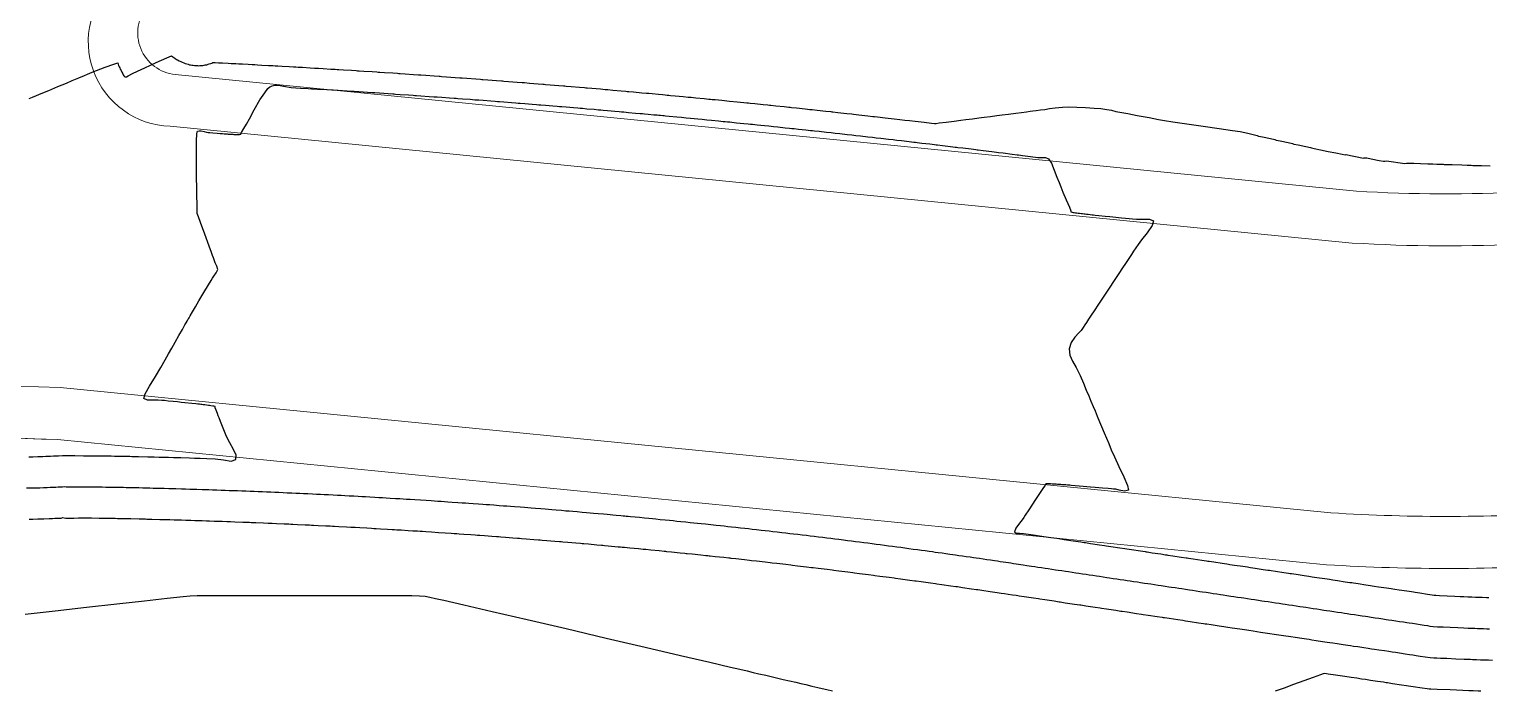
# Model space of a CAD drawing. Header units: millimetres. Extents: x 340454 to 342791, y 6993867 to 6995092.
# Drawn here: x 341823 to 341893.1, y 6994323.3 to 6994355.1 of the extents above; entities that cross this region are included whole.
import ezdxf

# ---------------------------------------------------------------- set-up
doc = ezdxf.new("R2010")
doc.units = ezdxf.units.MM
doc.header["$LTSCALE"] = 10
for name, color, linetype in [('T-HM-CURVA_INTERMEDIARIA', 45, 'Continuous'), ('T-HM-CURVA_MESTRA', 20, 'Continuous'), ('URB-Calçadas', 2, 'Continuous'), ('URB-Quadras', 3, 'Continuous')]:
    doc.layers.add(name, color=color, linetype=linetype)

msp = doc.modelspace()

# ---------------------------------------------------------------- linework, layer by layer
at = {"layer": 'T-HM-CURVA_INTERMEDIARIA', "color": 45, "linetype": 'Continuous', "lineweight": -3, "flags": 128}
for points, elevation in [([(341822.958, 6994334.554), (341823.015, 6994334.555), (341823.149, 6994334.558), (341823.384, 6994334.565), (341823.517, 6994334.568), (341823.571, 6994334.57), (341823.625, 6994334.572), (341823.762, 6994334.577), (341824.001, 6994334.587), (341824.132, 6994334.592), (341824.206, 6994334.595), (341824.382, 6994334.604), (341824.574, 6994334.613), (341824.649, 6994334.614), (341824.724, 6994334.614), (341824.811, 6994334.611), (341824.879, 6994334.609), (341824.941, 6994334.615), (341825.168, 6994334.612), (341825.585, 6994334.607), (341825.815, 6994334.604), (341825.899, 6994334.605), (341825.956, 6994334.604), (341826.02, 6994334.603), (341826.211, 6994334.601), (341826.584, 6994334.596), (341826.902, 6994334.592), (341827.073, 6994334.589), (341827.209, 6994334.588), (341827.38, 6994334.585), (341827.608, 6994334.581), (341827.812, 6994334.576), (341827.905, 6994334.574), (341827.988, 6994334.572), (341828.229, 6994334.567), (341828.668, 6994334.556), (341828.907, 6994334.551), (341828.973, 6994334.549), (341829.214, 6994334.543), (341829.659, 6994334.531), (341829.909, 6994334.525), (341829.968, 6994334.523), (341830.026, 6994334.521), (341830.26, 6994334.514), (341830.677, 6994334.502), (341830.911, 6994334.495), (341830.969, 6994334.493), (341831.028, 6994334.492), (341831.178, 6994334.487), (341831.512, 6994334.476), (341831.912, 6994334.463), (341832.313, 6994334.404), (341832.673, 6994334.347), (341832.904, 6994334.428), (341832.915, 6994334.627), (341832.792, 6994334.904), (341832.614, 6994335.218), (341832.457, 6994335.53), (341832.297, 6994335.923), (341832.164, 6994336.251), (341832.095, 6994336.422), (341832.054, 6994336.527), (341832.014, 6994336.632), (341831.952, 6994336.794), (341831.907, 6994336.911), (341831.907, 6994336.963), (341831.841, 6994336.984), (341831.789, 6994336.993), (341831.693, 6994337.009), (341831.635, 6994337.018), (341831.582, 6994337.025), (341831.488, 6994337.038), (341831.407, 6994337.048), (341831.33, 6994337.057), (341831.268, 6994337.064), (341831.215, 6994337.07), (341831.152, 6994337.077), (341831.078, 6994337.085), (341830.978, 6994337.096), (341830.779, 6994337.116), (341830.451, 6994337.15), (341830.273, 6994337.168), (341830.191, 6994337.176), (341830.093, 6994337.186), (341829.881, 6994337.208), (341829.646, 6994337.232), (341829.473, 6994337.25), (341829.335, 6994337.264), (341829.162, 6994337.281), (341828.908, 6994337.276), (341828.646, 6994337.272), (341828.483, 6994337.351), (341828.535, 6994337.572), (341828.749, 6994337.953), (341829.034, 6994338.408), (341829.299, 6994338.85), (341829.501, 6994339.211), (341829.668, 6994339.506), (341829.823, 6994339.778), (341829.987, 6994340.065), (341830.164, 6994340.38), (341830.33, 6994340.672), (341830.455, 6994340.893), (341830.512, 6994340.994), (341830.559, 6994341.076), (341830.598, 6994341.142), (341830.625, 6994341.189), (341830.652, 6994341.236), (341830.705, 6994341.326), (341830.82, 6994341.521), (341830.958, 6994341.754), (341831.126, 6994342.038), (341831.366, 6994342.445), (341831.589, 6994342.822), (341831.705, 6994343.019), (341831.771, 6994343.129), (341831.837, 6994343.238), (341831.947, 6994343.387), (341832.029, 6994343.549), (341831.983, 6994343.709), (341831.93, 6994343.806), (341831.903, 6994343.877), (341831.869, 6994343.966), (341831.817, 6994344.108), (341831.772, 6994344.229), (341831.724, 6994344.363), (341831.615, 6994344.665), (341831.406, 6994345.241), (341831.201, 6994345.806), (341831.104, 6994346.076), (341831.073, 6994346.155), (341831.048, 6994346.234), (341831.039, 6994346.534), (341831.025, 6994347.257), (341831.013, 6994348.194), (341831.009, 6994349.134), (341831.016, 6994349.749), (341831.031, 6994350.059), (341831.045, 6994350.169), (341831.054, 6994350.189), (341831.076, 6994350.204), (341831.132, 6994350.218), (341831.235, 6994350.211), (341831.376, 6994350.176), (341831.483, 6994350.144), (341831.568, 6994350.137), (341831.653, 6994350.13), (341831.788, 6994350.118), (341832.007, 6994350.1), (341832.15, 6994350.088), (341832.264, 6994350.078), (341832.343, 6994350.072), (341832.396, 6994350.068), (341832.479, 6994350.062), (341832.53, 6994350.058), (341832.595, 6994350.054), (341832.665, 6994350.05), (341832.746, 6994350.045), (341832.799, 6994350.042), (341832.849, 6994350.04), (341832.911, 6994350.038), (341832.969, 6994350.036), (341833.024, 6994350.035), (341833.076, 6994350.036), (341833.131, 6994350.045), (341833.176, 6994350.127), (341833.281, 6994350.317), (341833.411, 6994350.541), (341833.55, 6994350.795), (341833.78, 6994351.222), (341834.058, 6994351.702), (341834.284, 6994352.045), (341834.44, 6994352.239), (341834.533, 6994352.324), (341834.575, 6994352.35), (341834.641, 6994352.38), (341834.765, 6994352.413), (341834.941, 6994352.412), (341835.184, 6994352.358), (341835.556, 6994352.295), (341836, 6994352.269), (341836.372, 6994352.247), (341836.53, 6994352.238), (341836.582, 6994352.235), (341836.821, 6994352.221), (341837.263, 6994352.194), (341837.505, 6994352.179), (341837.581, 6994352.175), (341837.815, 6994352.16), (341838.244, 6994352.133), (341838.481, 6994352.118), (341838.579, 6994352.112), (341838.809, 6994352.097), (341839.225, 6994352.07), (341839.458, 6994352.055), (341839.518, 6994352.052), (341839.577, 6994352.048), (341839.804, 6994352.033), (341840.209, 6994352.006), (341840.439, 6994351.99), (341840.507, 6994351.986), (341840.576, 6994351.981), (341840.799, 6994351.966), (341841.193, 6994351.939), (341841.421, 6994351.923), (341841.497, 6994351.918), (341841.574, 6994351.913), (341841.794, 6994351.897), (341842.179, 6994351.87), (341842.404, 6994351.854), (341842.488, 6994351.848), (341842.571, 6994351.843), (341842.79, 6994351.827), (341843.166, 6994351.799), (341843.389, 6994351.783), (341843.479, 6994351.777), (341843.569, 6994351.77), (341843.786, 6994351.754), (341844.153, 6994351.727), (341844.374, 6994351.71), (341844.47, 6994351.703), (341844.566, 6994351.696), (341844.783, 6994351.679), (341845.143, 6994351.652), (341845.362, 6994351.635), (341845.463, 6994351.627), (341845.564, 6994351.619), (341845.779, 6994351.603), (341846.135, 6994351.575), (341846.353, 6994351.557), (341846.457, 6994351.549), (341846.561, 6994351.541), (341846.776, 6994351.524), (341847.127, 6994351.495), (341847.345, 6994351.478), (341847.451, 6994351.469), (341847.557, 6994351.461), (341847.773, 6994351.443), (341848.121, 6994351.414), (341848.337, 6994351.396), (341848.446, 6994351.387), (341848.554, 6994351.378), (341848.769, 6994351.36), (341849.115, 6994351.331), (341849.331, 6994351.313), (341849.441, 6994351.303), (341849.551, 6994351.294), (341849.766, 6994351.276), (341850.11, 6994351.246), (341850.325, 6994351.227), (341850.436, 6994351.217), (341850.547, 6994351.208), (341850.762, 6994351.189), (341851.105, 6994351.158), (341851.321, 6994351.139), (341851.432, 6994351.129), (341851.543, 6994351.12), (341851.758, 6994351.1), (341852.101, 6994351.069), (341852.317, 6994351.049), (341852.428, 6994351.039), (341852.539, 6994351.029), (341852.714, 6994351.013), (341852.978, 6994350.989), (341853.135, 6994350.974), (341853.221, 6994350.966), (341853.306, 6994350.958), (341853.408, 6994350.949), (341853.484, 6994350.942), (341853.535, 6994350.937), (341853.723, 6994350.919), (341854.082, 6994350.885), (341854.311, 6994350.864), (341854.42, 6994350.853), (341854.53, 6994350.843), (341854.747, 6994350.822), (341855.093, 6994350.788), (341855.309, 6994350.767), (341855.417, 6994350.757), (341855.526, 6994350.746), (341855.743, 6994350.725), (341856.092, 6994350.691), (341856.308, 6994350.669), (341856.414, 6994350.659), (341856.521, 6994350.648), (341856.627, 6994350.638), (341856.733, 6994350.627), (341856.949, 6994350.605), (341857.299, 6994350.57), (341857.516, 6994350.548), (341857.622, 6994350.537), (341857.728, 6994350.526), (341857.945, 6994350.504), (341858.294, 6994350.468), (341858.51, 6994350.446), (341858.616, 6994350.435), (341858.722, 6994350.424), (341858.939, 6994350.401), (341859.289, 6994350.364), (341859.505, 6994350.341), (341859.61, 6994350.33), (341859.715, 6994350.319), (341859.932, 6994350.296), (341860.284, 6994350.258), (341860.5, 6994350.235), (341860.603, 6994350.224), (341860.706, 6994350.213), (341860.923, 6994350.189), (341861.278, 6994350.151), (341861.494, 6994350.127), (341861.595, 6994350.116), (341861.696, 6994350.105), (341861.914, 6994350.08), (341862.272, 6994350.041), (341862.488, 6994350.017), (341862.586, 6994350.006), (341862.684, 6994349.995), (341862.903, 6994349.97), (341863.265, 6994349.929), (341863.482, 6994349.905), (341863.576, 6994349.894), (341863.67, 6994349.883), (341863.891, 6994349.858), (341864.258, 6994349.815), (341864.475, 6994349.79), (341864.565, 6994349.78), (341864.655, 6994349.769), (341864.877, 6994349.744), (341865.251, 6994349.7), (341865.469, 6994349.674), (341865.553, 6994349.664), (341865.637, 6994349.654), (341865.861, 6994349.628), (341866.243, 6994349.582), (341866.462, 6994349.556), (341866.539, 6994349.547), (341866.616, 6994349.537), (341866.842, 6994349.51), (341867.234, 6994349.463), (341867.455, 6994349.436), (341867.524, 6994349.428), (341867.593, 6994349.419), (341867.822, 6994349.391), (341868.224, 6994349.341), (341868.448, 6994349.314), (341868.507, 6994349.306), (341868.565, 6994349.299), (341868.798, 6994349.27), (341869.213, 6994349.218), (341869.441, 6994349.19), (341869.533, 6994349.178), (341869.771, 6994349.148), (341870.2, 6994349.093), (341870.434, 6994349.064), (341870.495, 6994349.056), (341870.688, 6994349.031), (341871.083, 6994348.98), (341871.426, 6994348.935), (341871.627, 6994348.931), (341871.79, 6994348.932), (341871.946, 6994348.867), (341872.091, 6994348.653), (341872.215, 6994348.323), (341872.341, 6994347.982), (341872.449, 6994347.729), (341872.533, 6994347.528), (341872.638, 6994347.274), (341872.794, 6994346.903), (341872.946, 6994346.541), (341873.014, 6994346.377), (341873.013, 6994346.326), (341873.079, 6994346.305), (341873.127, 6994346.297), (341873.18, 6994346.287), (341873.241, 6994346.278), (341873.308, 6994346.268), (341873.368, 6994346.26), (341873.428, 6994346.252), (341873.507, 6994346.242), (341873.578, 6994346.234), (341873.65, 6994346.225), (341873.709, 6994346.218), (341873.769, 6994346.212), (341873.854, 6994346.202), (341873.942, 6994346.193), (341874.042, 6994346.183), (341874.111, 6994346.176), (341874.181, 6994346.168), (341874.354, 6994346.151), (341874.669, 6994346.119), (341874.895, 6994346.097), (341875.036, 6994346.082), (341875.176, 6994346.068), (341875.297, 6994346.056), (341875.45, 6994346.041), (341875.637, 6994346.022), (341875.813, 6994346.004), (341875.973, 6994345.988), (341876.171, 6994345.968), (341876.47, 6994345.974), (341876.791, 6994345.977), (341876.985, 6994345.886), (341876.916, 6994345.658), (341876.68, 6994345.313), (341876.41, 6994344.972), (341876.242, 6994344.759), (341876.135, 6994344.597), (341876.028, 6994344.434), (341875.924, 6994344.276), (341875.796, 6994344.082), (341875.64, 6994343.846), (341875.494, 6994343.624), (341875.315, 6994343.352), (341875.103, 6994343.03), (341874.858, 6994342.66), (341874.596, 6994342.262), (341874.348, 6994341.886), (341874.139, 6994341.569), (341873.996, 6994341.352), (341873.871, 6994341.162), (341873.769, 6994341.007), (341873.689, 6994340.885), (341873.604, 6994340.757), (341873.519, 6994340.628), (341873.403, 6994340.502), (341873.213, 6994340.298), (341873.029, 6994340.036), (341872.931, 6994339.736), (341872.965, 6994339.439), (341873.096, 6994339.15), (341873.277, 6994338.837), (341873.463, 6994338.466), (341873.622, 6994338.086), (341873.758, 6994337.762), (341873.876, 6994337.48), (341873.981, 6994337.229), (341874.09, 6994336.97), (341874.176, 6994336.764), (341874.285, 6994336.506), (341874.398, 6994336.235), (341874.496, 6994336.001), (341874.619, 6994335.708), (341874.727, 6994335.449), (341874.837, 6994335.187), (341874.96, 6994334.895), (341875.106, 6994334.545), (341875.314, 6994334.093), (341875.554, 6994333.593), (341875.739, 6994333.168), (341875.778, 6994332.942), (341875.597, 6994332.904), (341875.336, 6994332.953), (341875.171, 6994332.994), (341875.067, 6994333.003), (341874.963, 6994333.012), (341874.801, 6994333.026), (341874.54, 6994333.048), (341874.365, 6994333.063), (341874.187, 6994333.078), (341873.967, 6994333.097), (341873.611, 6994333.128), (341873.216, 6994333.161), (341873.027, 6994333.178), (341872.971, 6994333.183), (341872.92, 6994333.187), (341872.861, 6994333.192), (341872.777, 6994333.199), (341872.702, 6994333.205), (341872.643, 6994333.21), (341872.588, 6994333.214), (341872.529, 6994333.218), (341872.438, 6994333.225), (341872.375, 6994333.229), (341872.317, 6994333.233), (341872.253, 6994333.237), (341872.192, 6994333.241), (341872.117, 6994333.245), (341872.041, 6994333.248), (341871.973, 6994333.251), (341871.917, 6994333.252), (341871.869, 6994333.252), (341871.81, 6994333.249), (341871.785, 6994333.194), (341871.642, 6994332.976), (341871.324, 6994332.494), (341870.998, 6994331.999), (341870.827, 6994331.741), (341870.756, 6994331.632), (341870.684, 6994331.523), (341870.553, 6994331.36), (341870.37, 6994331.119), (341870.301, 6994330.942), (341870.391, 6994330.888), (341870.551, 6994330.884), (341870.743, 6994330.875), (341870.986, 6994330.839), (341871.314, 6994330.79), (341871.713, 6994330.73), (341872.06, 6994330.677), (341872.338, 6994330.636), (341872.687, 6994330.583), (341873.131, 6994330.517), (341873.503, 6994330.461), (341873.661, 6994330.437), (341873.718, 6994330.428), (341873.957, 6994330.392), (341874.396, 6994330.326), (341874.637, 6994330.29), (341874.709, 6994330.279), (341874.944, 6994330.244), (341875.375, 6994330.179), (341875.612, 6994330.144), (341875.699, 6994330.131), (341875.931, 6994330.096), (341876.354, 6994330.032), (341876.588, 6994329.997), (341876.639, 6994329.989), (341876.689, 6994329.982), (341876.92, 6994329.947), (341877.336, 6994329.885), (341877.568, 6994329.85), (341877.624, 6994329.841), (341877.68, 6994329.833), (341877.909, 6994329.799), (341878.32, 6994329.737), (341878.55, 6994329.702), (341878.61, 6994329.693), (341878.67, 6994329.684), (341878.898, 6994329.65), (341879.303, 6994329.589), (341879.532, 6994329.555), (341879.597, 6994329.545), (341879.661, 6994329.535), (341879.887, 6994329.501), (341880.288, 6994329.441), (341880.516, 6994329.407), (341880.583, 6994329.397), (341880.651, 6994329.386), (341880.876, 6994329.353), (341881.273, 6994329.293), (341881.499, 6994329.259), (341881.571, 6994329.248), (341881.642, 6994329.238), (341881.866, 6994329.204), (341882.258, 6994329.145), (341882.484, 6994329.111), (341882.558, 6994329.1), (341882.632, 6994329.089), (341882.855, 6994329.055), (341883.244, 6994328.997), (341883.468, 6994328.963), (341883.546, 6994328.951), (341883.623, 6994328.94), (341883.845, 6994328.907), (341884.23, 6994328.849), (341884.454, 6994328.815), (341884.533, 6994328.803), (341884.613, 6994328.791), (341884.834, 6994328.758), (341885.216, 6994328.7), (341885.439, 6994328.667), (341885.521, 6994328.655), (341885.604, 6994328.642), (341885.824, 6994328.609), (341886.203, 6994328.552), (341886.425, 6994328.519), (341886.51, 6994328.506), (341886.594, 6994328.493), (341886.814, 6994328.46), (341887.19, 6994328.404), (341887.411, 6994328.371), (341887.498, 6994328.358), (341887.585, 6994328.345), (341887.804, 6994328.312), (341888.177, 6994328.255), (341888.398, 6994328.222), (341888.486, 6994328.209), (341888.575, 6994328.196), (341888.794, 6994328.163), (341889.164, 6994328.107), (341889.384, 6994328.074), (341889.475, 6994328.06), (341889.565, 6994328.047), (341889.784, 6994328.014), (341890.152, 6994327.959), (341890.371, 6994327.926), (341890.464, 6994327.911), (341890.556, 6994327.898), (341890.733, 6994327.889), (341891.089, 6994327.872), (341891.468, 6994327.854), (341891.714, 6994327.843), (341891.903, 6994327.835), (341892.092, 6994327.827), (341892.28, 6994327.819), (341892.457, 6994327.813), (341892.544, 6994327.809), (341892.598, 6994327.807), (341892.653, 6994327.805), (341892.773, 6994327.802), (341892.984, 6994327.795), (341893.104, 6994327.791)], 699), ([(341822.841, 6994333.054), (341823.019, 6994333.057), (341823.199, 6994333.062), (341823.337, 6994333.065), (341823.475, 6994333.069), (341823.65, 6994333.075), (341823.828, 6994333.081), (341823.976, 6994333.087), (341824.108, 6994333.092), (341824.244, 6994333.098), (341824.359, 6994333.103), (341824.477, 6994333.109), (341824.563, 6994333.113), (341824.662, 6994333.122), (341824.74, 6994333.111), (341824.814, 6994333.11), (341824.901, 6994333.109), (341825.003, 6994333.108), (341825.21, 6994333.106), (341825.409, 6994333.106), (341825.584, 6994333.109), (341825.76, 6994333.111), (341825.911, 6994333.11), (341826.07, 6994333.108), (341826.264, 6994333.105), (341826.476, 6994333.102), (341826.651, 6994333.1), (341826.763, 6994333.098), (341826.88, 6994333.096), (341826.997, 6994333.095), (341827.116, 6994333.093), (341827.241, 6994333.092), (341827.365, 6994333.089), (341827.493, 6994333.086), (341827.624, 6994333.084), (341827.766, 6994333.081), (341827.886, 6994333.078), (341828.044, 6994333.074), (341828.236, 6994333.07), (341828.422, 6994333.065), (341828.586, 6994333.062), (341828.768, 6994333.057), (341828.932, 6994333.053), (341829.063, 6994333.05), (341829.227, 6994333.045), (341829.457, 6994333.039), (341829.673, 6994333.034), (341829.77, 6994333.031), (341829.822, 6994333.03), (341829.887, 6994333.028), (341830.021, 6994333.024), (341830.281, 6994333.016), (341830.485, 6994333.01), (341830.682, 6994333.004), (341830.772, 6994333.002), (341830.823, 6994333), (341830.889, 6994332.998), (341831.019, 6994332.994), (341831.273, 6994332.986), (341831.436, 6994332.98), (341831.597, 6994332.975), (341831.773, 6994332.969), (341831.985, 6994332.962), (341832.198, 6994332.954), (341832.39, 6994332.948), (341832.585, 6994332.941), (341832.774, 6994332.934), (341832.981, 6994332.926), (341833.188, 6994332.918), (341833.382, 6994332.911), (341833.584, 6994332.903), (341833.775, 6994332.896), (341833.976, 6994332.888), (341834.177, 6994332.879), (341834.373, 6994332.871), (341834.583, 6994332.863), (341834.775, 6994332.855), (341834.971, 6994332.846), (341835.167, 6994332.837), (341835.364, 6994332.829), (341835.581, 6994332.819), (341835.775, 6994332.81), (341835.966, 6994332.802), (341836.156, 6994332.793), (341836.355, 6994332.783), (341836.579, 6994332.773), (341836.775, 6994332.763), (341836.96, 6994332.754), (341837.146, 6994332.745), (341837.346, 6994332.735), (341837.577, 6994332.723), (341837.775, 6994332.713), (341837.955, 6994332.704), (341838.135, 6994332.694), (341838.337, 6994332.683), (341838.575, 6994332.671), (341838.774, 6994332.66), (341838.949, 6994332.65), (341839.124, 6994332.64), (341839.328, 6994332.629), (341839.573, 6994332.615), (341839.773, 6994332.604), (341839.944, 6994332.594), (341840.114, 6994332.584), (341840.319, 6994332.571), (341840.57, 6994332.557), (341840.772, 6994332.545), (341840.938, 6994332.534), (341841.104, 6994332.524), (341841.276, 6994332.513), (341841.499, 6994332.5), (341841.771, 6994332.482), (341842.048, 6994332.465), (341842.279, 6994332.449), (341842.449, 6994332.438), (341842.609, 6994332.428), (341842.769, 6994332.417), (341842.929, 6994332.406), (341843.09, 6994332.395), (341843.296, 6994332.381), (341843.561, 6994332.363), (341843.767, 6994332.349), (341843.928, 6994332.338), (341844.088, 6994332.326), (341844.294, 6994332.312), (341844.558, 6994332.293), (341844.765, 6994332.278), (341844.926, 6994332.266), (341845.088, 6994332.254), (341845.293, 6994332.239), (341845.556, 6994332.219), (341845.762, 6994332.204), (341845.925, 6994332.192), (341846.087, 6994332.179), (341846.292, 6994332.163), (341846.553, 6994332.143), (341846.759, 6994332.127), (341846.923, 6994332.114), (341847.087, 6994332.101), (341847.291, 6994332.084), (341847.55, 6994332.064), (341847.756, 6994332.047), (341847.922, 6994332.033), (341848.087, 6994332.019), (341848.291, 6994332.002), (341848.547, 6994331.981), (341848.753, 6994331.964), (341848.92, 6994331.949), (341849.087, 6994331.935), (341849.292, 6994331.917), (341849.544, 6994331.896), (341849.749, 6994331.878), (341849.919, 6994331.863), (341850.088, 6994331.847), (341850.305, 6994331.828), (341850.567, 6994331.805), (341850.745, 6994331.789), (341850.876, 6994331.777), (341851.007, 6994331.765), (341851.177, 6994331.749), (341851.398, 6994331.729), (341851.512, 6994331.718), (341851.591, 6994331.711), (341851.657, 6994331.705), (341851.741, 6994331.697), (341851.867, 6994331.685), (341852.084, 6994331.664), (341852.286, 6994331.645), (341852.533, 6994331.621), (341852.736, 6994331.602), (341852.909, 6994331.585), (341853.081, 6994331.568), (341853.284, 6994331.548), (341853.528, 6994331.524), (341853.732, 6994331.504), (341853.906, 6994331.486), (341854.079, 6994331.468), (341854.281, 6994331.448), (341854.524, 6994331.423), (341854.727, 6994331.403), (341854.902, 6994331.384), (341855.078, 6994331.366), (341855.251, 6994331.348), (341855.463, 6994331.326), (341855.721, 6994331.299), (341855.977, 6994331.271), (341856.186, 6994331.249), (341856.359, 6994331.23), (341856.537, 6994331.211), (341856.716, 6994331.192), (341856.914, 6994331.17), (341857.147, 6994331.144), (341857.347, 6994331.122), (341857.528, 6994331.102), (341857.71, 6994331.082), (341857.907, 6994331.06), (341858.136, 6994331.034), (341858.335, 6994331.011), (341858.519, 6994330.99), (341858.703, 6994330.969), (341858.9, 6994330.946), (341859.124, 6994330.92), (341859.322, 6994330.897), (341859.51, 6994330.875), (341859.697, 6994330.853), (341859.892, 6994330.83), (341860.112, 6994330.804), (341860.309, 6994330.78), (341860.499, 6994330.757), (341860.69, 6994330.734), (341860.884, 6994330.711), (341861.098, 6994330.684), (341861.294, 6994330.66), (341861.489, 6994330.636), (341861.683, 6994330.612), (341861.875, 6994330.588), (341862.085, 6994330.562), (341862.279, 6994330.537), (341862.478, 6994330.512), (341862.676, 6994330.487), (341862.867, 6994330.463), (341863.07, 6994330.437), (341863.263, 6994330.412), (341863.466, 6994330.386), (341863.668, 6994330.36), (341863.858, 6994330.335), (341864.055, 6994330.309), (341864.247, 6994330.283), (341864.454, 6994330.256), (341864.66, 6994330.229), (341864.848, 6994330.204), (341865.04, 6994330.178), (341865.23, 6994330.152), (341865.441, 6994330.123), (341865.652, 6994330.095), (341865.838, 6994330.069), (341866.024, 6994330.044), (341866.213, 6994330.018), (341866.367, 6994329.996), (341866.49, 6994329.979), (341866.644, 6994329.958), (341866.828, 6994329.932), (341867.008, 6994329.907), (341867.195, 6994329.88), (341867.353, 6994329.858), (341867.478, 6994329.841), (341867.635, 6994329.818), (341867.818, 6994329.792), (341867.991, 6994329.767), (341868.177, 6994329.74), (341868.338, 6994329.717), (341868.465, 6994329.699), (341868.626, 6994329.675), (341868.808, 6994329.649), (341868.974, 6994329.624), (341869.158, 6994329.597), (341869.345, 6994329.57), (341869.498, 6994329.547), (341869.617, 6994329.53), (341869.764, 6994329.508), (341869.893, 6994329.488), (341870.015, 6994329.47), (341870.136, 6994329.452), (341870.265, 6994329.433), (341870.385, 6994329.415), (341870.496, 6994329.398), (341870.607, 6994329.381), (341870.723, 6994329.364), (341870.908, 6994329.336), (341871.121, 6994329.304), (341871.292, 6994329.278), (341871.427, 6994329.258), (341871.598, 6994329.232), (341871.775, 6994329.206), (341871.923, 6994329.184), (341872.102, 6994329.157), (341872.276, 6994329.13), (341872.414, 6994329.11), (341872.588, 6994329.084), (341872.764, 6994329.057), (341872.906, 6994329.036), (341873.084, 6994329.009), (341873.262, 6994328.982), (341873.403, 6994328.961), (341873.579, 6994328.935), (341873.753, 6994328.909), (341873.892, 6994328.888), (341874.067, 6994328.861), (341874.246, 6994328.835), (341874.392, 6994328.812), (341874.569, 6994328.786), (341874.741, 6994328.76), (341874.877, 6994328.74), (341875.049, 6994328.714), (341875.23, 6994328.687), (341875.382, 6994328.664), (341875.56, 6994328.637), (341875.729, 6994328.612), (341875.863, 6994328.592), (341876.032, 6994328.566), (341876.212, 6994328.539), (341876.368, 6994328.516), (341876.55, 6994328.488), (341876.722, 6994328.462), (341876.859, 6994328.442), (341877.03, 6994328.416), (341877.209, 6994328.389), (341877.359, 6994328.367), (341877.541, 6994328.339), (341877.716, 6994328.313), (341877.856, 6994328.292), (341878.031, 6994328.266), (341878.208, 6994328.239), (341878.351, 6994328.218), (341878.531, 6994328.191), (341878.711, 6994328.164), (341878.854, 6994328.142), (341879.031, 6994328.115), (341879.207, 6994328.089), (341879.346, 6994328.068), (341879.522, 6994328.042), (341879.703, 6994328.015), (341879.852, 6994327.992), (341880.03, 6994327.965), (341880.203, 6994327.939), (341880.34, 6994327.919), (341880.512, 6994327.893), (341880.694, 6994327.865), (341880.849, 6994327.842), (341881.028, 6994327.815), (341881.198, 6994327.79), (341881.333, 6994327.77), (341881.503, 6994327.744), (341881.686, 6994327.716), (341881.845, 6994327.693), (341882.026, 6994327.665), (341882.193, 6994327.64), (341882.326, 6994327.62), (341882.493, 6994327.595), (341882.677, 6994327.568), (341882.841, 6994327.543), (341883.023, 6994327.516), (341883.188, 6994327.491), (341883.319, 6994327.471), (341883.483, 6994327.446), (341883.669, 6994327.419), (341883.837, 6994327.393), (341884.02, 6994327.366), (341884.182, 6994327.341), (341884.311, 6994327.322), (341884.474, 6994327.298), (341884.66, 6994327.27), (341884.832, 6994327.244), (341885.016, 6994327.216), (341885.176, 6994327.192), (341885.304, 6994327.173), (341885.464, 6994327.149), (341885.651, 6994327.121), (341885.827, 6994327.094), (341886.012, 6994327.066), (341886.17, 6994327.043), (341886.296, 6994327.024), (341886.455, 6994327), (341886.642, 6994326.972), (341886.821, 6994326.945), (341887.007, 6994326.917), (341887.164, 6994326.893), (341887.289, 6994326.875), (341887.445, 6994326.851), (341887.633, 6994326.823), (341887.816, 6994326.795), (341888.002, 6994326.767), (341888.157, 6994326.744), (341888.281, 6994326.725), (341888.436, 6994326.702), (341888.625, 6994326.674), (341888.81, 6994326.646), (341888.997, 6994326.618), (341889.151, 6994326.595), (341889.273, 6994326.576), (341889.426, 6994326.553), (341889.616, 6994326.525), (341889.804, 6994326.497), (341889.992, 6994326.468), (341890.144, 6994326.443), (341890.264, 6994326.423), (341890.417, 6994326.404), (341890.634, 6994326.39), (341890.91, 6994326.378), (341891.246, 6994326.364), (341891.601, 6994326.348), (341891.901, 6994326.335), (341892.105, 6994326.327), (341892.292, 6994326.319), (341892.432, 6994326.314), (341892.554, 6994326.31), (341892.676, 6994326.306), (341892.839, 6994326.3), (341893.003, 6994326.295), (341893.124, 6994326.291)], 698), ([(341822.967, 6994331.558), (341823.151, 6994331.562), (341823.383, 6994331.568), (341823.678, 6994331.577), (341823.925, 6994331.586), (341824.031, 6994331.59), (341824.084, 6994331.592), (341824.195, 6994331.597), (341824.399, 6994331.606), (341824.512, 6994331.611), (341824.584, 6994331.631), (341824.65, 6994331.622), (341824.734, 6994331.611), (341824.823, 6994331.609), (341824.9, 6994331.609), (341824.951, 6994331.608), (341825.002, 6994331.608), (341825.108, 6994331.611), (341825.341, 6994331.615), (341825.621, 6994331.618), (341825.969, 6994331.615), (341826.331, 6994331.609), (341826.508, 6994331.606), (341826.566, 6994331.605), (341826.624, 6994331.605), (341826.838, 6994331.602), (341827.043, 6994331.599), (341827.101, 6994331.598), (341827.22, 6994331.596), (341827.438, 6994331.591), (341827.558, 6994331.589), (341827.627, 6994331.587), (341827.846, 6994331.582), (341828.252, 6994331.573), (341828.485, 6994331.567), (341828.557, 6994331.565), (341828.629, 6994331.564), (341828.855, 6994331.558), (341829.253, 6994331.547), (341829.481, 6994331.541), (341829.562, 6994331.539), (341829.631, 6994331.537), (341829.73, 6994331.535), (341829.929, 6994331.529), (341830.288, 6994331.518), (341830.495, 6994331.512), (341830.568, 6994331.51), (341830.632, 6994331.508), (341830.731, 6994331.505), (341830.928, 6994331.499), (341831.285, 6994331.487), (341831.491, 6994331.481), (341831.562, 6994331.478), (341831.634, 6994331.476), (341831.854, 6994331.468), (341832.241, 6994331.455), (341832.468, 6994331.447), (341832.551, 6994331.444), (341832.635, 6994331.441), (341832.857, 6994331.432), (341833.238, 6994331.418), (341833.462, 6994331.409), (341833.549, 6994331.406), (341833.635, 6994331.402), (341833.856, 6994331.393), (341834.233, 6994331.378), (341834.456, 6994331.369), (341834.546, 6994331.365), (341834.636, 6994331.361), (341834.856, 6994331.352), (341835.227, 6994331.335), (341835.449, 6994331.325), (341835.543, 6994331.321), (341835.636, 6994331.317), (341835.855, 6994331.307), (341836.221, 6994331.289), (341836.442, 6994331.279), (341836.539, 6994331.274), (341836.636, 6994331.27), (341836.853, 6994331.259), (341837.214, 6994331.241), (341837.434, 6994331.23), (341837.535, 6994331.225), (341837.636, 6994331.22), (341837.852, 6994331.208), (341838.207, 6994331.189), (341838.426, 6994331.178), (341838.53, 6994331.172), (341838.635, 6994331.166), (341838.85, 6994331.154), (341839.199, 6994331.135), (341839.417, 6994331.122), (341839.526, 6994331.116), (341839.634, 6994331.11), (341839.848, 6994331.098), (341840.191, 6994331.077), (341840.408, 6994331.064), (341840.52, 6994331.058), (341840.633, 6994331.051), (341840.845, 6994331.038), (341841.183, 6994331.017), (341841.398, 6994331.003), (341841.515, 6994330.996), (341841.632, 6994330.989), (341841.749, 6994330.981), (341841.869, 6994330.973), (341842.025, 6994330.963), (341842.299, 6994330.946), (341842.63, 6994330.924), (341842.962, 6994330.901), (341843.237, 6994330.882), (341843.393, 6994330.872), (341843.51, 6994330.864), (341843.628, 6994330.856), (341843.847, 6994330.84), (341844.189, 6994330.816), (341844.403, 6994330.8), (341844.514, 6994330.793), (341844.626, 6994330.785), (341844.846, 6994330.768), (341845.198, 6994330.742), (341845.414, 6994330.726), (341845.518, 6994330.718), (341845.623, 6994330.71), (341845.846, 6994330.693), (341846.207, 6994330.665), (341846.425, 6994330.649), (341846.522, 6994330.641), (341846.62, 6994330.633), (341846.845, 6994330.615), (341847.216, 6994330.586), (341847.436, 6994330.568), (341847.526, 6994330.561), (341847.617, 6994330.553), (341847.844, 6994330.534), (341848.225, 6994330.503), (341848.447, 6994330.484), (341848.53, 6994330.477), (341848.614, 6994330.47), (341848.842, 6994330.451), (341849.234, 6994330.417), (341849.459, 6994330.397), (341849.534, 6994330.391), (341849.61, 6994330.384), (341849.841, 6994330.364), (341850.244, 6994330.328), (341850.471, 6994330.307), (341850.538, 6994330.301), (341850.606, 6994330.295), (341850.787, 6994330.279), (341851.099, 6994330.25), (341851.273, 6994330.234), (341851.323, 6994330.229), (341851.373, 6994330.225), (341851.458, 6994330.217), (341851.572, 6994330.206), (341851.825, 6994330.182), (341852.242, 6994330.142), (341852.473, 6994330.12), (341852.535, 6994330.114), (341852.597, 6994330.108), (341852.829, 6994330.085), (341853.242, 6994330.045), (341853.474, 6994330.022), (341853.533, 6994330.016), (341853.592, 6994330.01), (341853.825, 6994329.987), (341854.241, 6994329.944), (341854.473, 6994329.921), (341854.53, 6994329.915), (341854.587, 6994329.909), (341854.821, 6994329.885), (341855.24, 6994329.841), (341855.473, 6994329.817), (341855.527, 6994329.811), (341855.582, 6994329.805), (341855.636, 6994329.799), (341855.69, 6994329.794), (341855.924, 6994329.769), (341856.344, 6994329.723), (341856.576, 6994329.698), (341856.628, 6994329.693), (341856.68, 6994329.687), (341856.914, 6994329.661), (341857.337, 6994329.614), (341857.57, 6994329.588), (341857.669, 6994329.577), (341857.905, 6994329.55), (341858.33, 6994329.502), (341858.564, 6994329.475), (341858.659, 6994329.464), (341858.895, 6994329.437), (341859.323, 6994329.387), (341859.558, 6994329.36), (341859.648, 6994329.349), (341859.885, 6994329.32), (341860.315, 6994329.269), (341860.551, 6994329.241), (341860.637, 6994329.23), (341860.875, 6994329.201), (341861.307, 6994329.148), (341861.544, 6994329.119), (341861.627, 6994329.108), (341861.865, 6994329.078), (341862.299, 6994329.024), (341862.537, 6994328.994), (341862.616, 6994328.984), (341862.855, 6994328.953), (341863.291, 6994328.897), (341863.529, 6994328.866), (341863.605, 6994328.856), (341863.845, 6994328.824), (341864.282, 6994328.767), (341864.521, 6994328.735), (341864.594, 6994328.725), (341864.834, 6994328.693), (341865.274, 6994328.634), (341865.513, 6994328.601), (341865.584, 6994328.592), (341865.824, 6994328.558), (341866.265, 6994328.498), (341866.505, 6994328.465), (341866.573, 6994328.455), (341866.813, 6994328.421), (341867.255, 6994328.359), (341867.496, 6994328.325), (341867.562, 6994328.315), (341867.803, 6994328.281), (341868.246, 6994328.217), (341868.487, 6994328.182), (341868.551, 6994328.173), (341868.742, 6994328.144), (341869.136, 6994328.087), (341869.478, 6994328.036), (341869.668, 6994328.008), (341869.821, 6994327.985), (341869.997, 6994327.959), (341870.211, 6994327.926), (341870.39, 6994327.899), (341870.468, 6994327.888), (341870.529, 6994327.879), (341870.771, 6994327.842), (341871.217, 6994327.775), (341871.459, 6994327.739), (341871.518, 6994327.73), (341871.761, 6994327.694), (341872.207, 6994327.626), (341872.449, 6994327.59), (341872.507, 6994327.581), (341872.75, 6994327.545), (341873.197, 6994327.478), (341873.44, 6994327.441), (341873.497, 6994327.433), (341873.74, 6994327.396), (341874.187, 6994327.329), (341874.43, 6994327.292), (341874.486, 6994327.284), (341874.729, 6994327.247), (341875.177, 6994327.18), (341875.421, 6994327.144), (341875.475, 6994327.135), (341875.718, 6994327.099), (341876.165, 6994327.032), (341876.411, 6994326.995), (341876.492, 6994326.982), (341876.728, 6994326.947), (341877.16, 6994326.882), (341877.401, 6994326.846), (341877.457, 6994326.838), (341877.512, 6994326.829), (341877.742, 6994326.795), (341878.156, 6994326.732), (341878.392, 6994326.697), (341878.461, 6994326.687), (341878.53, 6994326.676), (341878.754, 6994326.643), (341879.151, 6994326.583), (341879.382, 6994326.548), (341879.463, 6994326.536), (341879.545, 6994326.524), (341879.765, 6994326.491), (341880.146, 6994326.434), (341880.373, 6994326.399), (341880.465, 6994326.385), (341880.557, 6994326.372), (341880.774, 6994326.339), (341881.139, 6994326.284), (341881.363, 6994326.251), (341881.466, 6994326.235), (341881.569, 6994326.22), (341881.782, 6994326.188), (341882.133, 6994326.135), (341882.354, 6994326.102), (341882.466, 6994326.085), (341882.578, 6994326.068), (341882.789, 6994326.036), (341883.126, 6994325.986), (341883.344, 6994325.953), (341883.465, 6994325.935), (341883.586, 6994325.916), (341883.795, 6994325.885), (341884.118, 6994325.837), (341884.335, 6994325.804), (341884.464, 6994325.785), (341884.593, 6994325.765), (341884.8, 6994325.734), (341885.111, 6994325.687), (341885.325, 6994325.655), (341885.462, 6994325.635), (341885.599, 6994325.614), (341885.804, 6994325.583), (341886.103, 6994325.538), (341886.316, 6994325.506), (341886.459, 6994325.485), (341886.603, 6994325.463), (341886.808, 6994325.432), (341887.094, 6994325.389), (341887.306, 6994325.357), (341887.456, 6994325.335), (341887.607, 6994325.312), (341887.81, 6994325.282), (341888.086, 6994325.24), (341888.297, 6994325.209), (341888.453, 6994325.185), (341888.61, 6994325.162), (341888.812, 6994325.131), (341889.078, 6994325.091), (341889.287, 6994325.06), (341889.449, 6994325.035), (341889.612, 6994325.011), (341889.798, 6994324.98), (341890.038, 6994324.942), (341890.277, 6994324.911), (341890.457, 6994324.897), (341890.599, 6994324.892), (341890.779, 6994324.886), (341891.075, 6994324.872), (341891.513, 6994324.853), (341891.918, 6994324.836), (341892.119, 6994324.827), (341892.219, 6994324.823), (341892.319, 6994324.819), (341892.508, 6994324.812), (341892.698, 6994324.806), (341892.8, 6994324.802), (341892.901, 6994324.799), (341893.089, 6994324.794), (341893.278, 6994324.788)], 697), ([(341822.769, 6994326.988), (341824.216, 6994327.152), (341825.719, 6994327.323), (341827.181, 6994327.488), (341828.507, 6994327.637), (341829.6, 6994327.759), (341830.366, 6994327.842), (341830.709, 6994327.877), (341831.047, 6994327.887), (341831.33, 6994327.885), (341831.455, 6994327.882), (341831.543, 6994327.882), (341831.677, 6994327.882), (341831.972, 6994327.882), (341832.298, 6994327.882), (341832.537, 6994327.882), (341832.727, 6994327.882), (341832.966, 6994327.882), (341833.22, 6994327.882), (341833.446, 6994327.882), (341833.727, 6994327.882), (341834.078, 6994327.883), (341834.831, 6994327.885), (341835.87, 6994327.888), (341837.082, 6994327.891), (341838.351, 6994327.893), (341839.564, 6994327.894), (341840.605, 6994327.893), (341841.36, 6994327.889), (341841.714, 6994327.881), (341841.994, 6994327.851), (341842.215, 6994327.81), (341842.493, 6994327.753), (341842.898, 6994327.661), (341843.847, 6994327.442), (341845.221, 6994327.123), (341846.899, 6994326.732), (341848.762, 6994326.297), (341850.69, 6994325.847), (341852.563, 6994325.41), (341854.262, 6994325.013), (341855.667, 6994324.685), (341856.657, 6994324.453), (341857.115, 6994324.346), (341857.47, 6994324.263), (341857.752, 6994324.198), (341858.026, 6994324.134), (341858.357, 6994324.057), (341858.685, 6994323.98), (341858.945, 6994323.92), (341859.198, 6994323.861), (341859.505, 6994323.789), (341859.809, 6994323.718), (341860.049, 6994323.662), (341860.284, 6994323.608), (341860.569, 6994323.541), (341860.852, 6994323.475), (341861.075, 6994323.423), (341861.294, 6994323.373), (341861.56, 6994323.311)], 696), ([(341882.842, 6994323.305), (341883.277, 6994323.461), (341883.725, 6994323.622), (341884.222, 6994323.801), (341884.681, 6994323.966), (341885.02, 6994324.088), (341885.154, 6994324.136), (341885.214, 6994324.157), (341885.371, 6994324.134), (341885.738, 6994324.079), (341886.176, 6994324.013), (341886.481, 6994323.967), (341886.749, 6994323.927), (341886.979, 6994323.892), (341887.167, 6994323.864), (341887.414, 6994323.827), (341887.742, 6994323.777), (341888.031, 6994323.734), (341888.157, 6994323.715), (341888.222, 6994323.705), (341888.463, 6994323.669), (341888.905, 6994323.603), (341889.148, 6994323.566), (341889.232, 6994323.554), (341889.462, 6994323.519), (341889.888, 6994323.454), (341890.138, 6994323.417), (341890.225, 6994323.411), (341890.312, 6994323.407), (341890.612, 6994323.393), (341891.235, 6994323.366), (341891.851, 6994323.339), (341892.133, 6994323.327), (341892.207, 6994323.324), (341892.342, 6994323.319), (341892.586, 6994323.311), (341892.721, 6994323.306)], 696)]:
    msp.add_lwpolyline(points, dxfattribs=dict(at, elevation=elevation))
at = {"layer": 'T-HM-CURVA_MESTRA', "color": 20, "linetype": 'Continuous', "lineweight": -3, "elevation": 700, "flags": 128}
msp.add_lwpolyline([(341822.969, 6994351.76), (341823.13, 6994351.828), (341823.323, 6994351.909), (341823.543, 6994352.001), (341823.915, 6994352.158), (341824.35, 6994352.34), (341824.755, 6994352.51), (341825.04, 6994352.63), (341825.36, 6994352.765), (341825.626, 6994352.877), (341825.774, 6994352.939), (341825.883, 6994352.986), (341825.992, 6994353.031), (341826.211, 6994353.114), (341826.627, 6994353.269), (341827.032, 6994353.418), (341827.221, 6994353.481), (341827.248, 6994353.42), (341827.266, 6994353.359), (341827.293, 6994353.295), (341827.318, 6994353.239), (341827.346, 6994353.182), (341827.383, 6994353.111), (341827.427, 6994353.024), (341827.462, 6994352.953), (341827.487, 6994352.908), (341827.521, 6994352.851), (341827.56, 6994352.805), (341827.643, 6994352.81), (341827.731, 6994352.856), (341827.933, 6994352.961), (341828.176, 6994353.083), (341828.53, 6994353.247), (341829.077, 6994353.496), (341829.581, 6994353.722), (341829.805, 6994353.821), (341829.868, 6994353.769), (341829.963, 6994353.705), (341830.055, 6994353.644), (341830.099, 6994353.62), (341830.175, 6994353.579), (341830.254, 6994353.537), (341830.324, 6994353.509), (341830.392, 6994353.481), (341830.463, 6994353.452), (341830.551, 6994353.427), (341830.613, 6994353.409), (341830.676, 6994353.39), (341830.727, 6994353.382), (341830.779, 6994353.375), (341830.848, 6994353.363), (341830.914, 6994353.352), (341831.002, 6994353.35), (341831.052, 6994353.345), (341831.105, 6994353.341), (341831.162, 6994353.346), (341831.218, 6994353.352), (341831.312, 6994353.353), (341831.369, 6994353.366), (341831.424, 6994353.378), (341831.511, 6994353.388), (341831.565, 6994353.408), (341831.617, 6994353.428), (341831.698, 6994353.445), (341831.744, 6994353.471), (341831.795, 6994353.497), (341831.898, 6994353.493), (341832.06, 6994353.484), (341832.258, 6994353.474), (341832.531, 6994353.46), (341832.678, 6994353.452), (341832.737, 6994353.449), (341832.795, 6994353.446), (341832.894, 6994353.441), (341833.039, 6994353.434), (341833.221, 6994353.424), (341833.491, 6994353.41), (341833.678, 6994353.4), (341833.806, 6994353.393), (341833.934, 6994353.386), (341834.149, 6994353.374), (341834.471, 6994353.357), (341834.677, 6994353.346), (341834.794, 6994353.339), (341834.911, 6994353.332), (341835.128, 6994353.32), (341835.467, 6994353.301), (341835.676, 6994353.289), (341835.782, 6994353.283), (341835.889, 6994353.277), (341836.108, 6994353.264), (341836.463, 6994353.243), (341836.675, 6994353.231), (341836.771, 6994353.225), (341836.866, 6994353.219), (341837.089, 6994353.206), (341837.458, 6994353.183), (341837.673, 6994353.17), (341837.759, 6994353.165), (341837.844, 6994353.16), (341838.069, 6994353.145), (341838.453, 6994353.122), (341838.672, 6994353.108), (341838.747, 6994353.103), (341838.822, 6994353.098), (341839.049, 6994353.083), (341839.445, 6994353.058), (341839.67, 6994353.043), (341839.74, 6994353.039), (341839.81, 6994353.034), (341840.039, 6994353.019), (341840.441, 6994352.992), (341840.668, 6994352.977), (341840.734, 6994352.973), (341840.8, 6994352.968), (341841.031, 6994352.952), (341841.438, 6994352.924), (341841.666, 6994352.909), (341841.728, 6994352.904), (341841.79, 6994352.9), (341842.022, 6994352.884), (341842.434, 6994352.854), (341842.664, 6994352.838), (341842.722, 6994352.834), (341842.78, 6994352.83), (341843.013, 6994352.813), (341843.43, 6994352.783), (341843.662, 6994352.766), (341843.716, 6994352.762), (341843.77, 6994352.758), (341844.004, 6994352.74), (341844.425, 6994352.709), (341844.659, 6994352.692), (341844.713, 6994352.687), (341844.767, 6994352.683), (341845, 6994352.665), (341845.422, 6994352.633), (341845.656, 6994352.615), (341845.713, 6994352.611), (341845.769, 6994352.606), (341846.002, 6994352.588), (341846.42, 6994352.555), (341846.653, 6994352.537), (341846.713, 6994352.532), (341846.772, 6994352.527), (341847.003, 6994352.509), (341847.418, 6994352.475), (341847.65, 6994352.457), (341847.712, 6994352.451), (341847.774, 6994352.446), (341848.004, 6994352.427), (341848.415, 6994352.393), (341848.647, 6994352.374), (341848.711, 6994352.369), (341848.775, 6994352.363), (341849.005, 6994352.344), (341849.413, 6994352.309), (341849.643, 6994352.29), (341849.71, 6994352.284), (341849.776, 6994352.278), (341850.005, 6994352.259), (341850.41, 6994352.223), (341850.64, 6994352.204), (341850.709, 6994352.197), (341850.777, 6994352.191), (341851.005, 6994352.171), (341851.407, 6994352.136), (341851.636, 6994352.115), (341851.707, 6994352.109), (341851.778, 6994352.102), (341852.008, 6994352.082), (341852.409, 6994352.045), (341852.632, 6994352.025), (341852.688, 6994352.02), (341852.745, 6994352.015), (341852.906, 6994352), (341853.202, 6994351.972), (341853.399, 6994351.954), (341853.528, 6994351.942), (341853.627, 6994351.933), (341853.703, 6994351.926), (341853.778, 6994351.918), (341854.004, 6994351.897), (341854.396, 6994351.86), (341854.623, 6994351.838), (341854.701, 6994351.831), (341854.778, 6994351.823), (341855.003, 6994351.802), (341855.393, 6994351.764), (341855.618, 6994351.742), (341855.698, 6994351.734), (341855.778, 6994351.726), (341855.928, 6994351.712), (341856.24, 6994351.681), (341856.614, 6994351.644), (341856.986, 6994351.607), (341857.297, 6994351.575), (341857.447, 6994351.56), (341857.528, 6994351.552), (341857.609, 6994351.544), (341857.837, 6994351.52), (341858.231, 6994351.48), (341858.456, 6994351.457), (341858.53, 6994351.449), (341858.603, 6994351.441), (341858.835, 6994351.417), (341859.238, 6994351.375), (341859.465, 6994351.351), (341859.532, 6994351.344), (341859.598, 6994351.337), (341859.832, 6994351.312), (341860.245, 6994351.268), (341860.475, 6994351.243), (341860.534, 6994351.237), (341860.592, 6994351.231), (341860.829, 6994351.205), (341861.252, 6994351.159), (341861.486, 6994351.134), (341861.536, 6994351.128), (341861.587, 6994351.123), (341861.827, 6994351.096), (341862.26, 6994351.048), (341862.498, 6994351.022), (341862.581, 6994351.013), (341862.825, 6994350.985), (341863.269, 6994350.935), (341863.51, 6994350.908), (341863.575, 6994350.9), (341863.73, 6994350.883), (341864.092, 6994350.841), (341864.524, 6994350.791), (341864.803, 6994350.759), (341865.035, 6994350.732), (341865.266, 6994350.705), (341865.54, 6994350.673), (341865.963, 6994350.622), (341866.317, 6994350.58), (341866.47, 6994350.562), (341866.545, 6994350.572), (341866.688, 6994350.59), (341867.021, 6994350.633), (341867.417, 6994350.684), (341867.729, 6994350.724), (341867.977, 6994350.756), (341868.289, 6994350.796), (341868.602, 6994350.837), (341868.851, 6994350.869), (341869.16, 6994350.908), (341869.467, 6994350.948), (341869.711, 6994350.979), (341870.018, 6994351.019), (341870.365, 6994351.064), (341870.651, 6994351.101), (341870.884, 6994351.131), (341871.058, 6994351.153), (341871.197, 6994351.171), (341871.354, 6994351.191), (341871.561, 6994351.218), (341871.769, 6994351.245), (341871.986, 6994351.28), (341872.27, 6994351.323), (341872.617, 6994351.354), (341872.91, 6994351.358), (341873.299, 6994351.35), (341873.724, 6994351.333), (341874.13, 6994351.309), (341874.458, 6994351.28), (341874.742, 6994351.241), (341874.962, 6994351.198), (341875.18, 6994351.148), (341875.462, 6994351.091), (341875.747, 6994351.038), (341875.972, 6994350.997), (341876.2, 6994350.955), (341876.49, 6994350.902), (341876.779, 6994350.848), (341877.004, 6994350.804), (341877.229, 6994350.762), (341877.519, 6994350.712), (341877.921, 6994350.65), (341878.582, 6994350.553), (341879.368, 6994350.439), (341880.147, 6994350.325), (341880.785, 6994350.231), (341881.15, 6994350.173), (341881.525, 6994350.097), (341881.838, 6994350.026), (341881.972, 6994349.993), (341882.024, 6994349.964), (341882.231, 6994349.922), (341882.614, 6994349.844), (341882.822, 6994349.801), (341882.872, 6994349.772), (341883.08, 6994349.729), (341883.464, 6994349.652), (341883.672, 6994349.609), (341883.721, 6994349.579), (341883.929, 6994349.537), (341884.313, 6994349.46), (341884.522, 6994349.417), (341884.575, 6994349.39), (341884.706, 6994349.363), (341885.012, 6994349.302), (341885.378, 6994349.228), (341885.746, 6994349.154), (341886.056, 6994349.092), (341886.189, 6994349.065), (341886.245, 6994349.068), (341886.457, 6994349.026), (341886.847, 6994348.947), (341887.058, 6994348.904), (341887.113, 6994348.908), (341887.173, 6994348.912), (341887.238, 6994348.917), (341887.447, 6994348.874), (341887.831, 6994348.795), (341888.039, 6994348.752), (341888.103, 6994348.758), (341888.174, 6994348.764), (341888.407, 6994348.733), (341888.833, 6994348.675), (341889.065, 6994348.644), (341889.138, 6994348.652), (341889.221, 6994348.661), (341889.291, 6994348.661), (341889.363, 6994348.658), (341889.502, 6994348.654), (341889.817, 6994348.643), (341890.166, 6994348.63), (341890.41, 6994348.622), (341890.604, 6994348.615), (341890.767, 6994348.61), (341890.843, 6994348.607), (341890.896, 6994348.605), (341890.949, 6994348.603), (341891.007, 6994348.601), (341891.069, 6994348.599), (341891.328, 6994348.59), (341891.793, 6994348.574), (341892.053, 6994348.565), (341892.117, 6994348.563), (341892.182, 6994348.561), (341892.253, 6994348.558), (341892.33, 6994348.555), (341892.413, 6994348.553), (341892.505, 6994348.549), (341892.746, 6994348.541), (341893.162, 6994348.527)], dxfattribs=at)
at = {"layer": 'URB-Calçadas', "lineweight": 0}
msp.add_lwpolyline([(341465.549, 6994408.477, 0.017619), (341608.344, 6994403.976, 0.095454), (341661.137, 6994415.012), (341661.137, 6994415.012), (341661.137, 6994415.012, 0.080859), (341702.01, 6994444.146), (341702.01, 6994444.146, -0.216427), (341713.237, 6994445.318), (341715.159, 6994444.283, -0.070464), (341719.112, 6994441.373), (341762.085, 6994399.264, -0.1217), (341777.729, 6994375.246, 0.346942), (341824.461, 6994337.89), (341885.502, 6994331.862, 0.032652), (341897.249, 6994331.897, 0.063839), (341919.984, 6994336.412, 0.019522), (341947.001, 6994347.519, -0.066321), (342002.369, 6994364.024, 0.079793), (342013.358, 6994369.194), (342015.438, 6994375.96, 0.055249), (342044.396, 6994473.014), (342044.366, 6994491.724, 0.02818), (342048.626, 6994542.987, -0.045751), (342067.037, 6994709.74)], format="xyb", dxfattribs=at)
msp.add_lwpolyline([(341827.146, 6994357.511, 0.674455), (341829.743, 6994350.432), (341886.536, 6994344.823, 0.027308), (341894.942, 6994344.783, 0.314642), (341900.382, 6994348.375, 0.109349), (341958.834, 6994497.792, 0.387106), (341955.234, 6994505.6, -0.038911), (341909.32, 6994532.857, 0.617633), (341898.03, 6994527.356, -0.153932)], format="xyb", close=True, dxfattribs=at)
at = {"layer": 'URB-Quadras', "color": 252, "lineweight": 0}
for points in [[(341829.989, 6994352.92, -0.607091), (341828.669, 6994356.214, 0.15394), (341900.022, 6994527.177, -0.57716), (341907.881, 6994530.813, 0.038911), (341954.128, 6994503.357, -0.328035), (341956.858, 6994498.1, -0.109349), (341898.721, 6994349.489, -0.236826), (341894.818, 6994347.28, -0.027145), (341886.733, 6994347.315), (341829.989, 6994352.92)], [(342048.503, 6994361.753), (342015.495, 6994367.637, -0.08624), (342002.91, 6994361.578, 0.066486), (341948.033, 6994345.242, 0.000965), (341948.033, 6994345.242, -0.019539), (341920.811, 6994334.053, -0.063932), (341897.42, 6994329.403, -0.032775), (341885.301, 6994329.369), (341824.328, 6994335.391, -0.240939), (341824.328, 6994335.391, -0.345548), (341775.325, 6994374.547, 0.121255), (341760.357, 6994397.458), (341715.842, 6994441.08)]]:
    msp.add_lwpolyline(points, format="xyb", dxfattribs=at)
msp.add_lwpolyline([(341824.328, 6994335.391, -0.242493), (341783.148, 6994357.069), (341759.849, 6994337.16, 0.093375), (341787.12, 6994314.736, 0.111669), (341822.429, 6994305.438), (341829.5, 6994304.714), (341855.043, 6994302.871), (341900.835, 6994299.568), (341920.811, 6994334.053, -0.063932), (341897.42, 6994329.403, -0.032775), (341885.301, 6994329.369)], format="xyb", close=True, dxfattribs=at)

doc.saveas('drawing.dxf')
